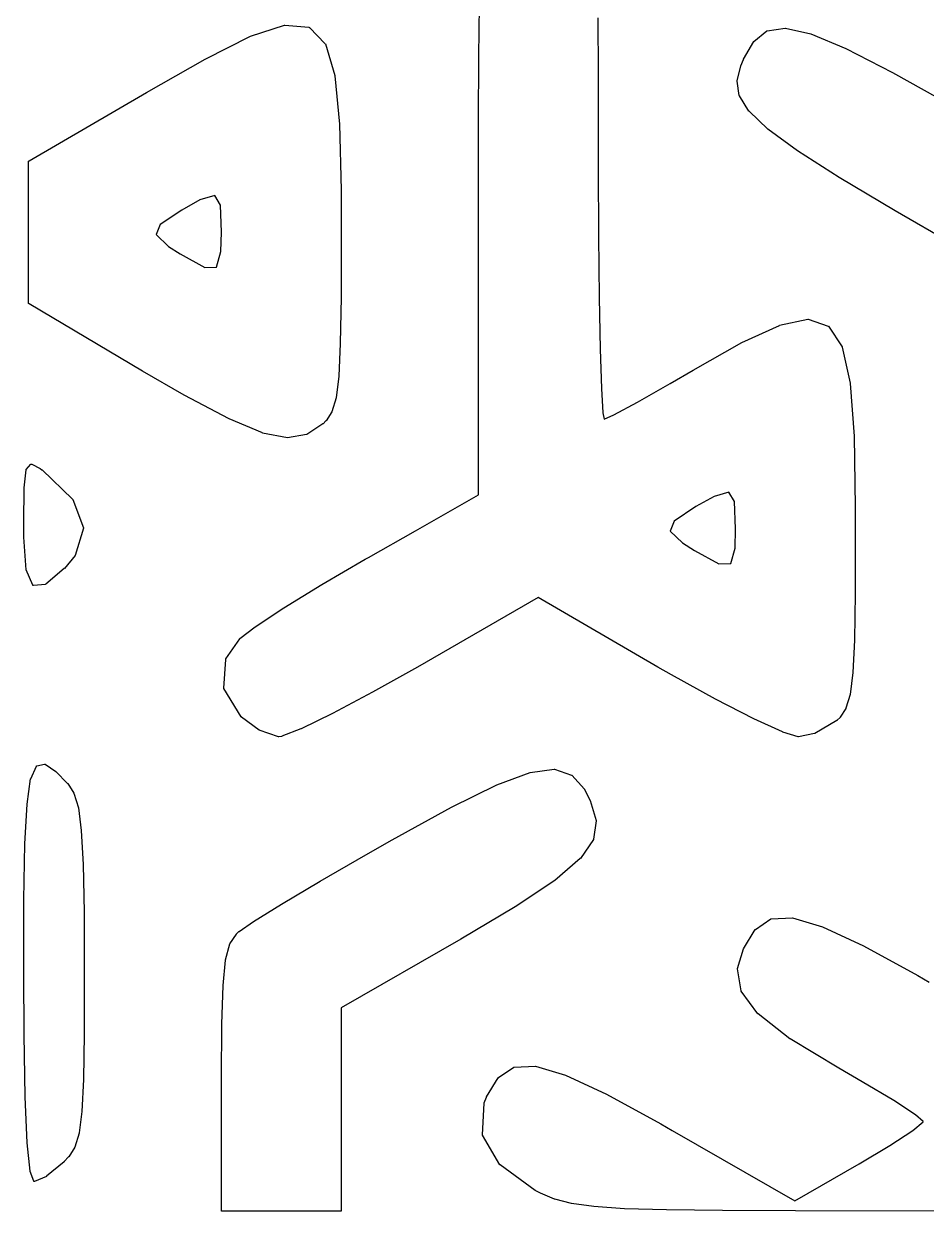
# Model space of a CAD drawing. Extents: x 175 to 215.1, y -115.1 to -74.9.
# Drawn here: x 174.98 to 182.71, y -115.07 to -104.9 of the extents above; entities that cross this region are included whole.
import ezdxf

# ---------------------------------------------------------------- set-up
doc = ezdxf.new("R2010")
doc.units = 0
doc.layers.add('BLACK', color=7, linetype='CONTINUOUS')

msp = doc.modelspace()

# ---------------------------------------------------------------- linework, layer by layer
at = {"layer": 'BLACK', "linetype": 'CONTINUOUS'}
for p, q in [((178.876, -105.176), (178.882, -104.742)), ((179.895, -104.847), (179.899, -105.326)), ((176.922, -105.005), (177.213, -104.911)), ((177.213, -104.911), (177.213, -104.911)), ((177.213, -104.911), (177.214, -104.911)), ((177.214, -104.911), (177.214, -104.911)), ((177.214, -104.911), (177.214, -104.911)), ((177.214, -104.911), (177.214, -104.911)), ((177.214, -104.911), (177.215, -104.911)), ((177.215, -104.911), (177.215, -104.911)), ((177.215, -104.911), (177.215, -104.911)), ((177.215, -104.911), (177.215, -104.911)), ((177.215, -104.911), (177.215, -104.911)), ((177.215, -104.911), (177.422, -104.928)), ((177.422, -104.928), (177.422, -104.928)), ((177.422, -104.928), (177.422, -104.928)), ((177.422, -104.928), (177.422, -104.928)), ((177.422, -104.928), (177.422, -104.928)), ((177.422, -104.928), (177.423, -104.928)), ((177.423, -104.928), (177.423, -104.928)), ((177.423, -104.928), (177.423, -104.928)), ((177.423, -104.928), (177.423, -104.928)), ((177.423, -104.928), (177.423, -104.929)), ((177.423, -104.929), (177.424, -104.929)), ((177.424, -104.929), (177.424, -104.929)), ((177.424, -104.929), (177.424, -104.929)), ((177.424, -104.929), (177.424, -104.929)), ((177.424, -104.929), (177.424, -104.929)), ((177.424, -104.929), (177.425, -104.929)), ((177.425, -104.929), (177.561, -105.069)), ((181.233, -105.049), (181.344, -104.959)), ((181.344, -104.959), (181.345, -104.959)), ((181.345, -104.959), (181.345, -104.958)), ((181.345, -104.958), (181.345, -104.958)), ((181.345, -104.958), (181.345, -104.958)), ((181.345, -104.958), (181.345, -104.958)), ((181.345, -104.958), (181.346, -104.958)), ((181.346, -104.958), (181.346, -104.958)), ((181.346, -104.958), (181.346, -104.958)), ((181.346, -104.958), (181.346, -104.958)), ((181.346, -104.958), (181.347, -104.958)), ((181.347, -104.958), (181.501, -104.935)), ((181.347, -104.958), (181.347, -104.958)), ((181.501, -104.935), (181.501, -104.935)), ((181.501, -104.935), (181.502, -104.935)), ((181.502, -104.935), (181.502, -104.935)), ((181.502, -104.935), (181.502, -104.935)), ((181.502, -104.935), (181.502, -104.935)), ((181.502, -104.935), (181.503, -104.935)), ((181.503, -104.935), (181.503, -104.935)), ((181.503, -104.935), (181.72, -104.984)), ((181.72, -104.984), (181.72, -104.984)), ((181.72, -104.984), (181.72, -104.984)), ((181.72, -104.984), (181.721, -104.984)), ((181.721, -104.984), (182.02, -105.109)), ((176.532, -105.2), (176.922, -105.005)), ((176.922, -105.005), (176.922, -105.005)), ((176.922, -105.005), (176.922, -105.005)), ((176.922, -105.005), (176.922, -105.005)), ((177.561, -105.069), (177.561, -105.069)), ((177.561, -105.069), (177.562, -105.069)), ((177.562, -105.069), (177.562, -105.069)), ((177.562, -105.069), (177.562, -105.069)), ((177.562, -105.069), (177.562, -105.069)), ((177.562, -105.069), (177.562, -105.07)), ((177.562, -105.07), (177.562, -105.07)), ((177.562, -105.07), (177.562, -105.07)), ((177.562, -105.07), (177.562, -105.07)), ((177.562, -105.07), (177.563, -105.071)), ((177.563, -105.071), (177.563, -105.071)), ((177.563, -105.071), (177.644, -105.342)), ((181.144, -105.202), (181.232, -105.05)), ((181.232, -105.05), (181.232, -105.049)), ((181.232, -105.049), (181.232, -105.049)), ((181.232, -105.049), (181.232, -105.049)), ((181.232, -105.049), (181.233, -105.049)), ((181.232, -105.05), (181.232, -105.05)), ((181.232, -105.05), (181.232, -105.05)), ((181.233, -105.049), (181.233, -105.049)), ((178.874, -105.74), (178.876, -105.176)), ((178.876, -105.176), (178.876, -105.176)), ((182.02, -105.109), (182.02, -105.109)), ((182.02, -105.109), (182.02, -105.109)), ((182.02, -105.109), (182.02, -105.109)), ((182.02, -105.109), (182.42, -105.315)), ((176.03, -105.486), (176.532, -105.2)), ((176.532, -105.2), (176.532, -105.2)), ((176.532, -105.2), (176.532, -105.2)), ((176.532, -105.2), (176.532, -105.2)), ((181.089, -105.387), (181.12, -105.259)), ((181.12, -105.258), (181.144, -105.203)), ((181.12, -105.259), (181.12, -105.258)), ((181.12, -105.258), (181.12, -105.258)), ((181.12, -105.259), (181.12, -105.259)), ((181.144, -105.203), (181.144, -105.202)), ((181.144, -105.202), (181.144, -105.202)), ((181.144, -105.203), (181.144, -105.203)), ((177.644, -105.342), (177.644, -105.342)), ((177.644, -105.342), (177.644, -105.342)), ((177.644, -105.342), (177.644, -105.342)), ((177.644, -105.342), (177.644, -105.343)), ((177.644, -105.343), (177.644, -105.343)), ((177.644, -105.343), (177.684, -105.757)), ((179.899, -105.326), (179.899, -105.326)), ((179.899, -105.326), (179.9, -105.948)), ((181.089, -105.388), (181.089, -105.387)), ((181.089, -105.387), (181.089, -105.387)), ((181.089, -105.389), (181.089, -105.388)), ((181.089, -105.388), (181.089, -105.388)), ((181.089, -105.388), (181.089, -105.388)), ((181.089, -105.388), (181.089, -105.388)), ((181.107, -105.513), (181.089, -105.389)), ((181.089, -105.389), (181.089, -105.389)), ((181.089, -105.389), (181.089, -105.389)), ((181.089, -105.389), (181.089, -105.389)), ((181.089, -105.389), (181.089, -105.389)), ((182.42, -105.315), (182.42, -105.315)), ((182.42, -105.315), (182.42, -105.315)), ((182.42, -105.315), (182.42, -105.315)), ((182.42, -105.315), (182.942, -105.607)), ((175.024, -106.071), (176.03, -105.486)), ((176.03, -105.486), (176.03, -105.486)), ((181.108, -105.514), (181.107, -105.513)), ((181.107, -105.513), (181.107, -105.513)), ((181.107, -105.513), (181.107, -105.513)), ((181.107, -105.513), (181.107, -105.513)), ((181.108, -105.515), (181.108, -105.514)), ((181.108, -105.514), (181.108, -105.514)), ((181.108, -105.514), (181.108, -105.514)), ((181.108, -105.514), (181.108, -105.514)), ((181.19, -105.647), (181.108, -105.515)), ((181.108, -105.515), (181.108, -105.515)), ((181.108, -105.515), (181.108, -105.515)), ((181.108, -105.515), (181.108, -105.515)), ((181.191, -105.647), (181.19, -105.647)), ((181.191, -105.648), (181.191, -105.647)), ((181.191, -105.647), (181.191, -105.647)), ((181.191, -105.647), (181.191, -105.647)), ((181.352, -105.8), (181.191, -105.648)), ((181.191, -105.648), (181.191, -105.648)), ((181.191, -105.648), (181.191, -105.648)), ((181.191, -105.648), (181.191, -105.648)), ((177.684, -105.757), (177.684, -105.758)), ((177.684, -105.758), (177.684, -105.758)), ((177.684, -105.758), (177.684, -105.758)), ((177.684, -105.758), (177.697, -106.325)), ((178.874, -106.455), (178.874, -105.74)), ((178.874, -105.74), (178.874, -105.74)), ((181.352, -105.801), (181.352, -105.8)), ((181.605, -105.986), (181.352, -105.801)), ((181.352, -105.801), (181.352, -105.801)), ((181.352, -105.801), (181.352, -105.801)), ((179.9, -105.948), (179.9, -105.948)), ((179.9, -105.948), (179.9, -106.134)), ((181.964, -106.216), (181.605, -105.986)), ((181.605, -105.986), (181.605, -105.986)), ((181.605, -105.986), (181.605, -105.986)), ((181.605, -105.986), (181.605, -105.986)), ((175.021, -106.075), (175.021, -106.074)), ((175.021, -106.074), (175.021, -106.074)), ((175.021, -106.074), (175.021, -106.074)), ((175.021, -106.074), (175.022, -106.074)), ((175.021, -106.075), (175.021, -106.075)), ((175.021, -107.294), (175.021, -106.075)), ((175.021, -106.075), (175.021, -106.075)), ((175.022, -106.073), (175.022, -106.072)), ((175.022, -106.072), (175.022, -106.072)), ((175.022, -106.072), (175.022, -106.072)), ((175.022, -106.072), (175.022, -106.072)), ((175.022, -106.072), (175.023, -106.072)), ((175.022, -106.074), (175.022, -106.073)), ((175.022, -106.073), (175.022, -106.073)), ((175.022, -106.073), (175.022, -106.073)), ((175.022, -106.073), (175.022, -106.073)), ((175.023, -106.072), (175.023, -106.071)), ((175.023, -106.071), (175.023, -106.071)), ((175.023, -106.071), (175.023, -106.071)), ((175.023, -106.071), (175.023, -106.071)), ((175.023, -106.071), (175.024, -106.071)), ((175.024, -106.071), (175.024, -106.071)), ((175.024, -106.071), (175.024, -106.071)), ((179.9, -106.134), (179.902, -106.718)), ((182.443, -106.502), (181.964, -106.216)), ((181.964, -106.216), (181.964, -106.216)), ((181.964, -106.216), (181.964, -106.216)), ((181.964, -106.216), (181.964, -106.216)), ((176.488, -106.407), (176.333, -106.495)), ((176.615, -106.37), (176.488, -106.407)), ((176.664, -106.452), (176.615, -106.37)), ((177.697, -106.325), (177.697, -106.325)), ((177.697, -106.325), (177.697, -106.325)), ((177.697, -106.325), (177.697, -106.325)), ((177.697, -106.325), (177.698, -106.699)), ((176.333, -106.495), (176.148, -106.618)), ((176.672, -106.684), (176.664, -106.452)), ((178.874, -108.933), (178.874, -106.455)), ((183.057, -106.858), (182.443, -106.502)), ((182.443, -106.502), (182.443, -106.502)), ((182.443, -106.502), (182.443, -106.502)), ((176.148, -106.618), (176.112, -106.704)), ((176.112, -106.704), (176.219, -106.805)), ((176.668, -106.85), (176.672, -106.684)), ((177.698, -106.699), (177.697, -107.24)), ((177.698, -106.699), (177.698, -106.699)), ((176.219, -106.805), (176.32, -106.87)), ((179.902, -106.718), (179.902, -106.718)), ((179.902, -106.718), (179.907, -107.243)), ((176.32, -106.87), (176.529, -106.985)), ((176.631, -106.983), (176.668, -106.85)), ((176.529, -106.985), (176.631, -106.983)), ((175.021, -107.295), (175.021, -107.294)), ((175.021, -107.294), (175.021, -107.294)), ((175.021, -107.294), (175.021, -107.294)), ((175.021, -107.294), (175.021, -107.294)), ((175.022, -107.295), (175.021, -107.295)), ((175.021, -107.295), (175.021, -107.295)), ((175.021, -107.295), (175.021, -107.295)), ((175.022, -107.296), (175.022, -107.295)), ((175.022, -107.297), (175.022, -107.296)), ((175.022, -107.296), (175.022, -107.296)), ((175.022, -107.296), (175.022, -107.296)), ((175.022, -107.296), (175.022, -107.296)), ((175.023, -107.297), (175.022, -107.297)), ((175.022, -107.297), (175.022, -107.297)), ((175.022, -107.297), (175.022, -107.297)), ((175.023, -107.298), (175.023, -107.297)), ((175.023, -107.297), (175.023, -107.297)), ((175.023, -107.297), (175.023, -107.297)), ((175.023, -107.297), (175.023, -107.297)), ((175.024, -107.298), (175.023, -107.298)), ((175.997, -107.874), (175.024, -107.298)), ((175.024, -107.298), (175.024, -107.298)), ((175.024, -107.298), (175.024, -107.298)), ((175.024, -107.298), (175.024, -107.298)), ((177.697, -107.24), (177.69, -107.638)), ((177.697, -107.24), (177.697, -107.24)), ((177.697, -107.24), (177.697, -107.24)), ((179.907, -107.243), (179.915, -107.685)), ((181.128, -107.63), (181.451, -107.482)), ((181.451, -107.482), (181.452, -107.481)), ((181.451, -107.482), (181.451, -107.482)), ((181.451, -107.482), (181.451, -107.482)), ((181.451, -107.482), (181.451, -107.482)), ((181.452, -107.481), (181.694, -107.43)), ((181.452, -107.481), (181.452, -107.481)), ((181.452, -107.481), (181.452, -107.481)), ((181.452, -107.481), (181.452, -107.481)), ((181.694, -107.43), (181.694, -107.43)), ((181.694, -107.43), (181.694, -107.43)), ((181.694, -107.43), (181.695, -107.43)), ((181.695, -107.43), (181.695, -107.43)), ((181.695, -107.43), (181.695, -107.43)), ((181.695, -107.43), (181.695, -107.43)), ((181.695, -107.43), (181.696, -107.43)), ((181.696, -107.43), (181.696, -107.43)), ((181.696, -107.43), (181.696, -107.43)), ((181.696, -107.43), (181.696, -107.43)), ((181.696, -107.43), (181.697, -107.43)), ((181.697, -107.43), (181.869, -107.488)), ((181.869, -107.488), (181.869, -107.488)), ((181.869, -107.488), (181.87, -107.488)), ((181.87, -107.488), (181.87, -107.488)), ((181.87, -107.488), (181.87, -107.488)), ((181.87, -107.488), (181.87, -107.488)), ((181.87, -107.488), (181.87, -107.488)), ((181.87, -107.488), (181.871, -107.488)), ((181.871, -107.488), (181.871, -107.488)), ((181.871, -107.488), (181.871, -107.489)), ((181.871, -107.489), (181.871, -107.489)), ((181.871, -107.489), (181.871, -107.489)), ((181.871, -107.489), (181.872, -107.489)), ((181.872, -107.489), (181.872, -107.489)), ((181.872, -107.489), (181.872, -107.49)), ((181.872, -107.49), (181.872, -107.49)), ((181.872, -107.49), (181.987, -107.667)), ((180.713, -107.865), (181.128, -107.63)), ((181.128, -107.63), (181.128, -107.63)), ((181.128, -107.63), (181.128, -107.63)), ((181.128, -107.63), (181.128, -107.63)), ((177.69, -107.638), (177.677, -107.917)), ((177.69, -107.638), (177.69, -107.638)), ((177.69, -107.638), (177.69, -107.638)), ((177.69, -107.638), (177.69, -107.638)), ((179.915, -107.685), (179.926, -108.022)), ((181.987, -107.667), (181.987, -107.668)), ((181.987, -107.668), (181.987, -107.668)), ((181.987, -107.668), (181.987, -107.668)), ((181.987, -107.668), (181.987, -107.668)), ((181.987, -107.668), (181.987, -107.668)), ((181.987, -107.668), (181.987, -107.669)), ((181.987, -107.669), (181.987, -107.669)), ((181.987, -107.669), (182.056, -107.978)), ((176.353, -108.08), (175.997, -107.874)), ((175.997, -107.874), (175.997, -107.874)), ((175.997, -107.874), (175.997, -107.874)), ((177.677, -107.917), (177.654, -108.103)), ((177.677, -107.917), (177.677, -107.917)), ((177.677, -107.917), (177.677, -107.917)), ((177.677, -107.917), (177.677, -107.917)), ((180.514, -107.981), (180.713, -107.865)), ((180.713, -107.865), (180.713, -107.865)), ((180.713, -107.865), (180.713, -107.865)), ((179.926, -108.022), (179.938, -108.231)), ((180.235, -108.139), (180.514, -107.981)), ((182.056, -107.978), (182.056, -107.979)), ((182.056, -107.979), (182.056, -107.979)), ((182.056, -107.979), (182.056, -107.979)), ((182.056, -107.979), (182.09, -108.432)), ((176.354, -108.08), (176.353, -108.08)), ((176.737, -108.284), (176.354, -108.08)), ((176.354, -108.08), (176.354, -108.08)), ((176.354, -108.08), (176.354, -108.08)), ((177.654, -108.104), (177.618, -108.222)), ((177.654, -108.103), (177.654, -108.103)), ((177.654, -108.103), (177.654, -108.103)), ((177.654, -108.103), (177.654, -108.104)), ((177.618, -108.223), (177.568, -108.299)), ((177.618, -108.222), (177.618, -108.222)), ((177.618, -108.222), (177.618, -108.222)), ((177.618, -108.222), (177.618, -108.222)), ((177.618, -108.222), (177.618, -108.223)), ((177.618, -108.223), (177.618, -108.223)), ((177.618, -108.223), (177.618, -108.223)), ((177.618, -108.223), (177.618, -108.223)), ((179.938, -108.231), (179.949, -108.286)), ((180.033, -108.248), (180.235, -108.139)), ((176.738, -108.284), (176.737, -108.284)), ((176.737, -108.284), (176.737, -108.284)), ((177.024, -108.403), (176.738, -108.284)), ((176.738, -108.284), (176.738, -108.284)), ((177.541, -108.326), (177.404, -108.417)), ((177.542, -108.326), (177.541, -108.326)), ((177.567, -108.3), (177.542, -108.325)), ((177.542, -108.325), (177.542, -108.325)), ((177.542, -108.325), (177.542, -108.326)), ((177.568, -108.3), (177.567, -108.3)), ((177.567, -108.3), (177.567, -108.3)), ((177.567, -108.3), (177.567, -108.3)), ((177.568, -108.299), (177.568, -108.3)), ((177.568, -108.3), (177.568, -108.3)), ((177.568, -108.3), (177.568, -108.3)), ((177.568, -108.3), (177.568, -108.3)), ((179.949, -108.286), (180.033, -108.248)), ((177.024, -108.404), (177.024, -108.403)), ((177.237, -108.446), (177.024, -108.404)), ((177.024, -108.404), (177.024, -108.404)), ((177.024, -108.404), (177.024, -108.404)), ((177.024, -108.404), (177.024, -108.404)), ((177.024, -108.404), (177.024, -108.404)), ((177.024, -108.404), (177.024, -108.404)), ((177.402, -108.418), (177.239, -108.446)), ((177.403, -108.418), (177.402, -108.418)), ((177.402, -108.418), (177.402, -108.418)), ((177.402, -108.418), (177.402, -108.418)), ((177.402, -108.418), (177.402, -108.418)), ((177.404, -108.417), (177.403, -108.417)), ((177.403, -108.417), (177.403, -108.418)), ((177.403, -108.418), (177.403, -108.418)), ((177.403, -108.418), (177.403, -108.418)), ((177.404, -108.417), (177.404, -108.417)), ((177.404, -108.417), (177.404, -108.417)), ((177.404, -108.417), (177.404, -108.417)), ((182.09, -108.432), (182.09, -108.432)), ((182.09, -108.432), (182.09, -108.432)), ((182.09, -108.432), (182.09, -108.432)), ((182.09, -108.432), (182.101, -109.039)), ((177.238, -108.446), (177.237, -108.446)), ((177.237, -108.446), (177.237, -108.446)), ((177.239, -108.446), (177.238, -108.446)), ((177.238, -108.446), (177.238, -108.446)), ((177.238, -108.446), (177.238, -108.446)), ((177.238, -108.446), (177.238, -108.446)), ((177.239, -108.446), (177.239, -108.446)), ((174.982, -108.875), (174.999, -108.72)), ((174.999, -108.72), (174.999, -108.719)), ((174.999, -108.719), (174.999, -108.719)), ((174.999, -108.719), (174.999, -108.719)), ((174.999, -108.719), (174.999, -108.719)), ((174.999, -108.719), (175, -108.719)), ((175, -108.718), (175, -108.717)), ((175, -108.717), (175.001, -108.717)), ((175, -108.719), (175, -108.718)), ((175, -108.718), (175, -108.718)), ((175, -108.718), (175, -108.718)), ((175, -108.718), (175, -108.718)), ((175, -108.718), (175, -108.718)), ((175, -108.719), (175, -108.719)), ((175.001, -108.717), (175.041, -108.672)), ((175.001, -108.717), (175.001, -108.717)), ((175.001, -108.717), (175.001, -108.717)), ((175.041, -108.672), (175.041, -108.671)), ((175.041, -108.671), (175.041, -108.671)), ((175.041, -108.671), (175.041, -108.671)), ((175.041, -108.671), (175.042, -108.671)), ((175.041, -108.672), (175.041, -108.672)), ((175.041, -108.672), (175.041, -108.672)), ((175.042, -108.671), (175.042, -108.67)), ((175.042, -108.67), (175.043, -108.67)), ((175.042, -108.671), (175.042, -108.671)), ((175.042, -108.671), (175.042, -108.671)), ((175.042, -108.671), (175.042, -108.671)), ((175.043, -108.67), (175.043, -108.67)), ((175.043, -108.67), (175.043, -108.67)), ((175.043, -108.67), (175.043, -108.67)), ((175.043, -108.67), (175.044, -108.67)), ((175.044, -108.67), (175.045, -108.67)), ((175.044, -108.67), (175.044, -108.67)), ((175.044, -108.67), (175.044, -108.67)), ((175.044, -108.67), (175.044, -108.67)), ((175.045, -108.67), (175.045, -108.67)), ((175.045, -108.67), (175.045, -108.67)), ((175.045, -108.67), (175.045, -108.67)), ((175.045, -108.67), (175.046, -108.67)), ((175.046, -108.67), (175.046, -108.67)), ((175.046, -108.67), (175.046, -108.67)), ((175.046, -108.67), (175.046, -108.671)), ((175.046, -108.671), (175.047, -108.671)), ((175.047, -108.671), (175.119, -108.707)), ((175.119, -108.707), (175.119, -108.707)), ((175.119, -108.707), (175.12, -108.707)), ((175.12, -108.707), (175.12, -108.707)), ((175.12, -108.707), (175.135, -108.719)), ((175.135, -108.719), (175.135, -108.719)), ((175.135, -108.719), (175.135, -108.719)), ((175.135, -108.719), (175.136, -108.719)), ((175.136, -108.719), (175.397, -108.972)), ((174.979, -109.171), (174.982, -108.876)), ((174.982, -108.876), (174.982, -108.875)), ((174.982, -108.875), (174.982, -108.875)), ((174.982, -108.876), (174.982, -108.876)), ((178.333, -109.241), (178.874, -108.933)), ((180.891, -108.947), (180.736, -109.035)), ((181.018, -108.91), (180.891, -108.947)), ((181.066, -108.992), (181.018, -108.91)), ((175.397, -108.972), (175.397, -108.972)), ((175.397, -108.972), (175.397, -108.972)), ((175.397, -108.972), (175.397, -108.972)), ((175.397, -108.972), (175.397, -108.973)), ((175.397, -108.973), (175.397, -108.973)), ((175.397, -108.973), (175.398, -108.973)), ((175.398, -108.973), (175.398, -108.973)), ((175.398, -108.973), (175.398, -108.973)), ((175.398, -108.973), (175.398, -108.974)), ((175.398, -108.974), (175.398, -108.974)), ((175.398, -108.974), (175.398, -108.974)), ((175.398, -108.974), (175.492, -109.215)), ((180.736, -109.035), (180.55, -109.158)), ((181.075, -109.224), (181.066, -108.992)), ((182.101, -109.039), (182.101, -109.039)), ((182.101, -109.039), (182.101, -109.039)), ((182.101, -109.039), (182.101, -109.239)), ((174.98, -109.295), (174.979, -109.171)), ((174.979, -109.171), (174.979, -109.171)), ((174.979, -109.171), (174.979, -109.171)), ((174.979, -109.171), (174.979, -109.171)), ((175.492, -109.218), (175.42, -109.453)), ((175.492, -109.215), (175.492, -109.215)), ((175.492, -109.215), (175.492, -109.215)), ((175.492, -109.215), (175.492, -109.215)), ((175.492, -109.215), (175.492, -109.216)), ((175.492, -109.216), (175.492, -109.216)), ((175.492, -109.216), (175.492, -109.216)), ((175.492, -109.216), (175.492, -109.216)), ((175.492, -109.216), (175.492, -109.217)), ((175.492, -109.217), (175.492, -109.217)), ((175.492, -109.217), (175.492, -109.217)), ((175.492, -109.217), (175.492, -109.217)), ((175.492, -109.217), (175.492, -109.217)), ((175.492, -109.217), (175.492, -109.218)), ((175.492, -109.218), (175.492, -109.218)), ((175.492, -109.218), (175.492, -109.218)), ((177.931, -109.47), (178.333, -109.241)), ((178.333, -109.241), (178.333, -109.241)), ((178.333, -109.241), (178.333, -109.241)), ((180.55, -109.158), (180.515, -109.244)), ((180.515, -109.244), (180.622, -109.345)), ((181.071, -109.39), (181.075, -109.224)), ((182.101, -109.239), (182.099, -109.78)), ((182.101, -109.239), (182.101, -109.239)), ((175.001, -109.576), (174.98, -109.295)), ((174.98, -109.295), (174.98, -109.295)), ((174.98, -109.295), (174.98, -109.295)), ((174.98, -109.295), (174.98, -109.295)), ((180.622, -109.345), (180.723, -109.41)), ((175.419, -109.454), (175.327, -109.566)), ((175.42, -109.454), (175.419, -109.454)), ((175.42, -109.453), (175.42, -109.453)), ((175.42, -109.453), (175.42, -109.453)), ((175.42, -109.453), (175.42, -109.453)), ((175.42, -109.453), (175.42, -109.453)), ((175.42, -109.453), (175.42, -109.453)), ((175.42, -109.453), (175.42, -109.454)), ((180.723, -109.41), (180.931, -109.525)), ((181.034, -109.523), (181.071, -109.39)), ((177.532, -109.703), (177.903, -109.486)), ((177.903, -109.486), (177.931, -109.47)), ((177.903, -109.486), (177.903, -109.486)), ((177.903, -109.486), (177.903, -109.486)), ((177.931, -109.47), (177.931, -109.47)), ((177.931, -109.47), (177.931, -109.47)), ((180.931, -109.525), (181.034, -109.523)), ((175.001, -109.577), (175.001, -109.576)), ((175.001, -109.576), (175.001, -109.576)), ((175.001, -109.576), (175.001, -109.576)), ((175.057, -109.707), (175.001, -109.577)), ((175.001, -109.577), (175.001, -109.577)), ((175.001, -109.577), (175.001, -109.577)), ((175.001, -109.577), (175.001, -109.577)), ((175.001, -109.577), (175.001, -109.577)), ((175.326, -109.566), (175.167, -109.7)), ((175.327, -109.566), (175.326, -109.566)), ((175.326, -109.566), (175.326, -109.566)), ((175.326, -109.566), (175.326, -109.566)), ((175.057, -109.708), (175.057, -109.707)), ((175.057, -109.707), (175.057, -109.707)), ((175.057, -109.707), (175.057, -109.707)), ((175.057, -109.707), (175.057, -109.707)), ((175.058, -109.708), (175.057, -109.708)), ((175.057, -109.708), (175.057, -109.708)), ((175.058, -109.709), (175.058, -109.708)), ((175.058, -109.708), (175.058, -109.708)), ((175.058, -109.708), (175.058, -109.708)), ((175.059, -109.709), (175.058, -109.709)), ((175.058, -109.709), (175.058, -109.709)), ((175.06, -109.709), (175.059, -109.709)), ((175.059, -109.709), (175.059, -109.709)), ((175.059, -109.709), (175.059, -109.709)), ((175.059, -109.709), (175.059, -109.709)), ((175.059, -109.709), (175.059, -109.709)), ((175.06, -109.71), (175.06, -109.709)), ((175.061, -109.71), (175.06, -109.71)), ((175.06, -109.71), (175.06, -109.71)), ((175.06, -109.71), (175.06, -109.71)), ((175.062, -109.71), (175.061, -109.71)), ((175.061, -109.71), (175.061, -109.71)), ((175.061, -109.71), (175.061, -109.71)), ((175.061, -109.71), (175.061, -109.71)), ((175.164, -109.701), (175.062, -109.71)), ((175.062, -109.71), (175.062, -109.71)), ((175.062, -109.71), (175.062, -109.71)), ((175.062, -109.71), (175.062, -109.71)), ((175.165, -109.701), (175.164, -109.701)), ((175.164, -109.701), (175.164, -109.701)), ((175.164, -109.701), (175.164, -109.701)), ((175.164, -109.701), (175.164, -109.701)), ((175.166, -109.701), (175.165, -109.701)), ((175.165, -109.701), (175.165, -109.701)), ((175.165, -109.701), (175.165, -109.701)), ((175.165, -109.701), (175.165, -109.701)), ((175.167, -109.7), (175.166, -109.7)), ((175.166, -109.7), (175.166, -109.7)), ((175.166, -109.7), (175.166, -109.701)), ((175.166, -109.701), (175.166, -109.701)), ((175.166, -109.701), (175.166, -109.701)), ((175.167, -109.7), (175.167, -109.7)), ((175.167, -109.7), (175.167, -109.7)), ((177.207, -109.903), (177.532, -109.703)), ((177.532, -109.703), (177.532, -109.703)), ((177.532, -109.703), (177.532, -109.703)), ((177.532, -109.703), (177.532, -109.703)), ((179.384, -109.814), (178.35, -110.409)), ((180.41, -110.409), (179.384, -109.814)), ((182.099, -109.78), (182.093, -110.178)), ((182.099, -109.78), (182.099, -109.78)), ((182.099, -109.78), (182.099, -109.78)), ((176.962, -110.064), (177.207, -109.903)), ((177.207, -109.903), (177.207, -109.903)), ((177.207, -109.903), (177.207, -109.903)), ((177.207, -109.903), (177.207, -109.903)), ((176.83, -110.165), (176.961, -110.065)), ((176.961, -110.065), (176.962, -110.064)), ((176.961, -110.065), (176.961, -110.065)), ((176.962, -110.064), (176.962, -110.064)), ((176.71, -110.34), (176.829, -110.166)), ((176.829, -110.166), (176.83, -110.165)), ((176.829, -110.166), (176.829, -110.166)), ((176.829, -110.166), (176.829, -110.166)), ((176.829, -110.166), (176.829, -110.166)), ((176.829, -110.166), (176.829, -110.166)), ((176.83, -110.165), (176.83, -110.165)), ((176.83, -110.165), (176.83, -110.165)), ((182.093, -110.178), (182.08, -110.457)), ((182.093, -110.178), (182.093, -110.178)), ((182.093, -110.178), (182.093, -110.178)), ((182.093, -110.178), (182.093, -110.178)), ((176.693, -110.591), (176.709, -110.343)), ((176.709, -110.341), (176.71, -110.34)), ((176.709, -110.342), (176.709, -110.341)), ((176.709, -110.341), (176.709, -110.341)), ((176.709, -110.341), (176.709, -110.341)), ((176.709, -110.341), (176.709, -110.341)), ((176.709, -110.343), (176.709, -110.342)), ((176.709, -110.342), (176.709, -110.342)), ((176.709, -110.342), (176.709, -110.342)), ((176.709, -110.342), (176.709, -110.342)), ((176.709, -110.343), (176.709, -110.343)), ((176.709, -110.343), (176.709, -110.343)), ((178.35, -110.409), (177.965, -110.625)), ((178.35, -110.409), (178.35, -110.409)), ((178.35, -110.409), (178.35, -110.409)), ((180.526, -110.476), (180.41, -110.409)), ((180.41, -110.409), (180.41, -110.409)), ((180.41, -110.409), (180.41, -110.409)), ((180.903, -110.684), (180.526, -110.476)), ((180.526, -110.476), (180.526, -110.476)), ((180.526, -110.476), (180.526, -110.476)), ((180.526, -110.476), (180.526, -110.476)), ((182.08, -110.457), (182.056, -110.643)), ((182.08, -110.457), (182.08, -110.457)), ((182.08, -110.457), (182.08, -110.457)), ((182.08, -110.457), (182.08, -110.457)), ((176.693, -110.592), (176.693, -110.591)), ((176.693, -110.591), (176.693, -110.591)), ((176.693, -110.591), (176.693, -110.591)), ((176.693, -110.591), (176.693, -110.591)), ((176.693, -110.593), (176.693, -110.592)), ((176.693, -110.592), (176.693, -110.592)), ((176.693, -110.592), (176.693, -110.592)), ((176.693, -110.592), (176.693, -110.592)), ((176.693, -110.592), (176.693, -110.592)), ((176.694, -110.593), (176.693, -110.593)), ((176.693, -110.593), (176.693, -110.593)), ((176.693, -110.593), (176.693, -110.593)), ((176.842, -110.835), (176.694, -110.593)), ((176.694, -110.593), (176.694, -110.593)), ((176.694, -110.593), (176.694, -110.593)), ((176.694, -110.593), (176.694, -110.593)), ((177.965, -110.625), (177.622, -110.807)), ((177.965, -110.625), (177.965, -110.625)), ((177.965, -110.625), (177.965, -110.625)), ((177.965, -110.625), (177.965, -110.625)), ((182.056, -110.644), (182.021, -110.762)), ((182.056, -110.643), (182.056, -110.643)), ((182.056, -110.643), (182.056, -110.643)), ((182.056, -110.643), (182.056, -110.644)), ((180.904, -110.684), (180.903, -110.684)), ((180.903, -110.684), (180.903, -110.684)), ((180.903, -110.684), (180.903, -110.684)), ((181.231, -110.853), (180.904, -110.684)), ((182.02, -110.763), (181.971, -110.839)), ((182.021, -110.763), (182.02, -110.763)), ((182.02, -110.763), (182.02, -110.763)), ((182.021, -110.762), (182.021, -110.762)), ((182.021, -110.762), (182.021, -110.762)), ((182.021, -110.762), (182.021, -110.762)), ((182.021, -110.762), (182.021, -110.763)), ((182.021, -110.763), (182.021, -110.763)), ((176.843, -110.836), (176.842, -110.835)), ((176.844, -110.837), (176.843, -110.836)), ((176.843, -110.836), (176.843, -110.836)), ((176.843, -110.836), (176.843, -110.836)), ((176.843, -110.836), (176.843, -110.836)), ((176.843, -110.836), (176.843, -110.836)), ((176.994, -110.949), (176.844, -110.837)), ((176.844, -110.837), (176.844, -110.837)), ((177.622, -110.807), (177.354, -110.937)), ((177.622, -110.807), (177.622, -110.807)), ((177.622, -110.807), (177.622, -110.807)), ((177.622, -110.807), (177.622, -110.807)), ((181.232, -110.853), (181.231, -110.853)), ((181.478, -110.965), (181.232, -110.853)), ((181.232, -110.853), (181.232, -110.853)), ((181.232, -110.853), (181.232, -110.853)), ((181.944, -110.866), (181.753, -110.977)), ((181.945, -110.866), (181.944, -110.866)), ((181.944, -110.866), (181.944, -110.866)), ((181.944, -110.866), (181.944, -110.866)), ((181.944, -110.866), (181.944, -110.866)), ((181.944, -110.866), (181.944, -110.866)), ((181.97, -110.84), (181.945, -110.865)), ((181.945, -110.865), (181.945, -110.865)), ((181.945, -110.865), (181.945, -110.866)), ((181.971, -110.84), (181.97, -110.84)), ((181.97, -110.84), (181.97, -110.84)), ((181.97, -110.84), (181.97, -110.84)), ((181.971, -110.839), (181.971, -110.84)), ((181.971, -110.84), (181.971, -110.84)), ((181.971, -110.84), (181.971, -110.84)), ((181.971, -110.84), (181.971, -110.84)), ((176.994, -110.95), (176.994, -110.949)), ((176.994, -110.949), (176.994, -110.949)), ((176.995, -110.95), (176.994, -110.95)), ((176.994, -110.95), (176.994, -110.95)), ((177.162, -111.007), (176.995, -110.95)), ((176.995, -110.95), (176.995, -110.95)), ((176.995, -110.95), (176.995, -110.95)), ((176.995, -110.95), (176.995, -110.95)), ((177.353, -110.938), (177.19, -111.002)), ((177.354, -110.938), (177.353, -110.938)), ((177.354, -110.937), (177.354, -110.938)), ((177.354, -110.938), (177.354, -110.938)), ((181.479, -110.966), (181.478, -110.965)), ((181.612, -111.007), (181.479, -110.966)), ((181.479, -110.966), (181.479, -110.966)), ((181.479, -110.966), (181.479, -110.966)), ((181.751, -110.978), (181.615, -111.007)), ((181.752, -110.978), (181.751, -110.978)), ((181.753, -110.977), (181.752, -110.978)), ((181.752, -110.978), (181.752, -110.978)), ((181.752, -110.978), (181.752, -110.978)), ((181.752, -110.978), (181.752, -110.978)), ((181.752, -110.978), (181.752, -110.978)), ((181.753, -110.977), (181.753, -110.977)), ((177.163, -111.007), (177.162, -111.007)), ((177.162, -111.007), (177.162, -111.007)), ((177.162, -111.007), (177.162, -111.007)), ((177.162, -111.007), (177.162, -111.007)), ((177.164, -111.007), (177.163, -111.007)), ((177.163, -111.007), (177.163, -111.007)), ((177.163, -111.007), (177.163, -111.007)), ((177.163, -111.007), (177.163, -111.007)), ((177.189, -111.003), (177.164, -111.007)), ((177.164, -111.007), (177.164, -111.007)), ((177.164, -111.007), (177.164, -111.007)), ((177.164, -111.007), (177.164, -111.007)), ((177.19, -111.002), (177.189, -111.003)), ((177.189, -111.003), (177.189, -111.003)), ((177.189, -111.003), (177.189, -111.003)), ((177.189, -111.003), (177.189, -111.003)), ((177.19, -111.002), (177.19, -111.002)), ((181.613, -111.007), (181.612, -111.007)), ((181.614, -111.007), (181.613, -111.007)), ((181.613, -111.007), (181.613, -111.007)), ((181.613, -111.007), (181.613, -111.007)), ((181.613, -111.007), (181.613, -111.007)), ((181.615, -111.007), (181.614, -111.007)), ((181.614, -111.007), (181.614, -111.007)), ((181.614, -111.007), (181.614, -111.007)), ((181.614, -111.007), (181.614, -111.007)), ((181.615, -111.007), (181.615, -111.007)), ((181.615, -111.007), (181.615, -111.007)), ((175.039, -111.367), (175.087, -111.259)), ((175.087, -111.258), (175.088, -111.257)), ((175.087, -111.259), (175.087, -111.258)), ((175.087, -111.258), (175.087, -111.258)), ((175.087, -111.258), (175.087, -111.258)), ((175.087, -111.258), (175.087, -111.258)), ((175.087, -111.259), (175.087, -111.259)), ((175.087, -111.259), (175.087, -111.259)), ((175.088, -111.257), (175.088, -111.257)), ((175.088, -111.257), (175.088, -111.257)), ((175.088, -111.257), (175.088, -111.257)), ((175.088, -111.257), (175.088, -111.257)), ((175.088, -111.257), (175.089, -111.257)), ((175.089, -111.257), (175.089, -111.256)), ((175.089, -111.256), (175.089, -111.256)), ((175.089, -111.256), (175.09, -111.256)), ((175.089, -111.257), (175.089, -111.257)), ((175.089, -111.257), (175.089, -111.257)), ((175.09, -111.256), (175.158, -111.241)), ((175.09, -111.256), (175.09, -111.256)), ((175.09, -111.256), (175.09, -111.256)), ((175.158, -111.241), (175.158, -111.241)), ((175.158, -111.241), (175.158, -111.241)), ((175.158, -111.241), (175.158, -111.241)), ((175.158, -111.241), (175.159, -111.241)), ((175.159, -111.241), (175.159, -111.24)), ((175.159, -111.24), (175.159, -111.24)), ((175.159, -111.24), (175.159, -111.24)), ((175.159, -111.24), (175.16, -111.241)), ((175.16, -111.241), (175.16, -111.241)), ((175.16, -111.241), (175.16, -111.241)), ((175.16, -111.241), (175.16, -111.241)), ((175.16, -111.241), (175.161, -111.241)), ((175.161, -111.241), (175.161, -111.241)), ((175.161, -111.241), (175.161, -111.241)), ((175.161, -111.241), (175.161, -111.241)), ((175.161, -111.241), (175.162, -111.241)), ((175.162, -111.241), (175.162, -111.241)), ((175.162, -111.241), (175.162, -111.241)), ((175.162, -111.241), (175.162, -111.241)), ((175.162, -111.241), (175.254, -111.303)), ((179.317, -111.312), (179.523, -111.285)), ((179.523, -111.285), (179.523, -111.285)), ((179.523, -111.285), (179.523, -111.285)), ((179.523, -111.285), (179.523, -111.285)), ((179.523, -111.285), (179.524, -111.285)), ((179.524, -111.285), (179.524, -111.285)), ((179.524, -111.285), (179.524, -111.285)), ((179.524, -111.285), (179.524, -111.285)), ((179.524, -111.285), (179.525, -111.285)), ((179.525, -111.285), (179.525, -111.285)), ((179.525, -111.285), (179.525, -111.285)), ((179.525, -111.285), (179.525, -111.285)), ((179.525, -111.285), (179.671, -111.334)), ((175.007, -111.584), (175.038, -111.368)), ((175.038, -111.368), (175.038, -111.368)), ((175.038, -111.368), (175.039, -111.368)), ((175.039, -111.368), (175.039, -111.367)), ((175.039, -111.367), (175.039, -111.367)), ((175.039, -111.367), (175.039, -111.367)), ((175.039, -111.368), (175.039, -111.368)), ((175.039, -111.368), (175.039, -111.368)), ((175.254, -111.303), (175.254, -111.303)), ((175.254, -111.303), (175.254, -111.303)), ((175.254, -111.303), (175.255, -111.304)), ((175.255, -111.304), (175.355, -111.407)), ((179.03, -111.419), (179.316, -111.312)), ((179.316, -111.312), (179.316, -111.312)), ((179.316, -111.312), (179.316, -111.312)), ((179.316, -111.312), (179.316, -111.312)), ((179.316, -111.312), (179.317, -111.312)), ((179.317, -111.312), (179.317, -111.312)), ((179.317, -111.312), (179.317, -111.312)), ((179.317, -111.312), (179.317, -111.312)), ((179.671, -111.334), (179.671, -111.334)), ((179.671, -111.334), (179.672, -111.334)), ((179.672, -111.334), (179.672, -111.334)), ((179.672, -111.334), (179.672, -111.334)), ((179.672, -111.334), (179.672, -111.334)), ((179.672, -111.334), (179.673, -111.335)), ((179.673, -111.335), (179.673, -111.335)), ((179.673, -111.335), (179.673, -111.335)), ((179.673, -111.335), (179.673, -111.335)), ((179.673, -111.335), (179.673, -111.335)), ((179.673, -111.335), (179.674, -111.335)), ((179.674, -111.335), (179.781, -111.456)), ((175.355, -111.407), (175.355, -111.407)), ((175.355, -111.407), (175.355, -111.407)), ((175.355, -111.407), (175.356, -111.407)), ((175.356, -111.407), (175.356, -111.408)), ((175.356, -111.408), (175.356, -111.408)), ((175.356, -111.408), (175.408, -111.488)), ((175.408, -111.488), (175.408, -111.488)), ((175.408, -111.488), (175.408, -111.489)), ((175.408, -111.489), (175.409, -111.489)), ((175.409, -111.489), (175.409, -111.489)), ((175.409, -111.489), (175.409, -111.489)), ((175.409, -111.489), (175.409, -111.49)), ((175.409, -111.49), (175.409, -111.49)), ((175.409, -111.49), (175.447, -111.614)), ((178.643, -111.61), (179.03, -111.419)), ((179.03, -111.419), (179.03, -111.419)), ((179.03, -111.419), (179.03, -111.419)), ((179.03, -111.419), (179.03, -111.419)), ((179.781, -111.456), (179.781, -111.456)), ((179.781, -111.456), (179.781, -111.456)), ((179.781, -111.456), (179.781, -111.456)), ((179.781, -111.456), (179.781, -111.457)), ((179.781, -111.457), (179.781, -111.457)), ((179.781, -111.457), (179.781, -111.457)), ((179.781, -111.457), (179.781, -111.457)), ((179.781, -111.457), (179.831, -111.552)), ((174.989, -111.924), (175.007, -111.585)), ((175.007, -111.585), (175.007, -111.584)), ((175.007, -111.584), (175.007, -111.584)), ((175.007, -111.585), (175.007, -111.585)), ((179.831, -111.552), (179.831, -111.552)), ((179.831, -111.552), (179.831, -111.552)), ((179.831, -111.552), (179.831, -111.552)), ((179.831, -111.552), (179.831, -111.552)), ((179.831, -111.552), (179.831, -111.553)), ((179.831, -111.553), (179.831, -111.553)), ((179.831, -111.553), (179.882, -111.723)), ((175.447, -111.614), (175.447, -111.615)), ((175.447, -111.615), (175.447, -111.615)), ((175.447, -111.615), (175.447, -111.615)), ((175.447, -111.615), (175.472, -111.81)), ((178.135, -111.89), (178.643, -111.61)), ((178.643, -111.61), (178.643, -111.61)), ((178.643, -111.61), (178.643, -111.61)), ((178.643, -111.61), (178.643, -111.61)), ((179.882, -111.725), (179.859, -111.883)), ((179.882, -111.723), (179.882, -111.723)), ((179.882, -111.723), (179.882, -111.723)), ((179.882, -111.723), (179.882, -111.723)), ((179.882, -111.723), (179.882, -111.723)), ((179.882, -111.723), (179.882, -111.724)), ((179.882, -111.724), (179.882, -111.724)), ((179.882, -111.724), (179.882, -111.724)), ((179.882, -111.724), (179.882, -111.724)), ((179.882, -111.724), (179.882, -111.725)), ((179.882, -111.725), (179.882, -111.725)), ((179.882, -111.725), (179.882, -111.725)), ((175.472, -111.81), (175.472, -111.81)), ((175.472, -111.81), (175.472, -111.81)), ((175.472, -111.81), (175.472, -111.81)), ((175.472, -111.81), (175.488, -112.1)), ((177.909, -112.018), (178.135, -111.89)), ((178.135, -111.89), (178.135, -111.89)), ((178.135, -111.89), (178.135, -111.89)), ((179.859, -111.885), (179.746, -112.049)), ((179.859, -111.883), (179.859, -111.883)), ((179.859, -111.883), (179.859, -111.883)), ((179.859, -111.883), (179.859, -111.884)), ((179.859, -111.884), (179.859, -111.884)), ((179.859, -111.884), (179.859, -111.884)), ((179.859, -111.884), (179.859, -111.884)), ((179.859, -111.884), (179.859, -111.884)), ((179.859, -111.884), (179.859, -111.885)), ((179.859, -111.885), (179.859, -111.885)), ((179.859, -111.885), (179.859, -111.885)), ((179.859, -111.885), (179.859, -111.885)), ((174.981, -112.402), (174.989, -111.924)), ((174.989, -111.924), (174.989, -111.924)), ((174.989, -111.924), (174.989, -111.924)), ((174.989, -111.924), (174.989, -111.924)), ((175.488, -112.1), (175.488, -112.1)), ((175.488, -112.1), (175.488, -112.1)), ((175.488, -112.1), (175.488, -112.1)), ((175.488, -112.1), (175.495, -112.51)), ((177.518, -112.244), (177.909, -112.018)), ((177.909, -112.018), (177.909, -112.018)), ((177.909, -112.018), (177.909, -112.018)), ((179.745, -112.05), (179.527, -112.237)), ((179.746, -112.05), (179.745, -112.05)), ((179.745, -112.05), (179.745, -112.05)), ((179.745, -112.05), (179.745, -112.05)), ((179.746, -112.049), (179.746, -112.049)), ((179.746, -112.049), (179.746, -112.049)), ((179.746, -112.049), (179.746, -112.05)), ((179.746, -112.05), (179.746, -112.05)), ((177.187, -112.44), (177.518, -112.244)), ((177.518, -112.244), (177.518, -112.244)), ((177.518, -112.244), (177.518, -112.244)), ((179.527, -112.237), (179.187, -112.463)), ((179.527, -112.237), (179.527, -112.237)), ((179.527, -112.237), (179.527, -112.237)), ((179.527, -112.237), (179.527, -112.237)), ((174.979, -113.034), (174.981, -112.402)), ((174.981, -112.402), (174.981, -112.402)), ((174.981, -112.402), (174.981, -112.402)), ((175.495, -112.51), (175.495, -112.51)), ((175.495, -112.51), (175.495, -112.51)), ((175.495, -112.51), (175.497, -113.019)), ((176.946, -112.59), (177.187, -112.44)), ((177.187, -112.44), (177.187, -112.44)), ((177.187, -112.44), (177.187, -112.44)), ((177.187, -112.44), (177.187, -112.44)), ((179.187, -112.463), (178.722, -112.739)), ((179.187, -112.463), (179.187, -112.463)), ((179.187, -112.463), (179.187, -112.463)), ((179.187, -112.463), (179.187, -112.463)), ((176.823, -112.674), (176.946, -112.59)), ((176.946, -112.59), (176.946, -112.59)), ((176.946, -112.59), (176.946, -112.59)), ((176.946, -112.59), (176.946, -112.59)), ((181.246, -112.656), (181.377, -112.567)), ((181.377, -112.567), (181.377, -112.567)), ((181.377, -112.567), (181.377, -112.567)), ((181.377, -112.567), (181.378, -112.567)), ((181.378, -112.567), (181.378, -112.567)), ((181.378, -112.567), (181.378, -112.567)), ((181.378, -112.567), (181.378, -112.567)), ((181.378, -112.567), (181.379, -112.567)), ((181.379, -112.567), (181.38, -112.566)), ((181.379, -112.567), (181.379, -112.567)), ((181.379, -112.567), (181.379, -112.567)), ((181.379, -112.567), (181.379, -112.567)), ((181.38, -112.566), (181.563, -112.558)), ((181.563, -112.558), (181.563, -112.558)), ((181.563, -112.558), (181.563, -112.558)), ((181.563, -112.558), (181.563, -112.558)), ((181.563, -112.558), (181.564, -112.558)), ((181.564, -112.558), (181.564, -112.558)), ((181.564, -112.558), (181.564, -112.558)), ((181.564, -112.558), (181.564, -112.558)), ((181.564, -112.558), (181.82, -112.634)), ((176.745, -112.78), (176.8, -112.696)), ((176.8, -112.696), (176.8, -112.695)), ((176.8, -112.695), (176.801, -112.695)), ((176.8, -112.696), (176.8, -112.696)), ((176.8, -112.696), (176.8, -112.696)), ((176.801, -112.695), (176.822, -112.675)), ((176.801, -112.695), (176.801, -112.695)), ((176.801, -112.695), (176.801, -112.695)), ((176.801, -112.695), (176.801, -112.695)), ((176.822, -112.675), (176.823, -112.674)), ((176.822, -112.675), (176.822, -112.675)), ((176.822, -112.675), (176.822, -112.675)), ((181.144, -112.822), (181.244, -112.657)), ((181.244, -112.657), (181.244, -112.657)), ((181.244, -112.657), (181.244, -112.657)), ((181.244, -112.657), (181.244, -112.657)), ((181.244, -112.657), (181.245, -112.657)), ((181.245, -112.657), (181.245, -112.656)), ((181.245, -112.656), (181.245, -112.656)), ((181.245, -112.656), (181.245, -112.656)), ((181.245, -112.656), (181.246, -112.656)), ((181.245, -112.657), (181.245, -112.657)), ((181.246, -112.656), (181.246, -112.656)), ((181.246, -112.656), (181.246, -112.656)), ((181.82, -112.634), (181.821, -112.634)), ((181.821, -112.634), (181.821, -112.634)), ((181.821, -112.634), (181.821, -112.634)), ((181.821, -112.634), (182.171, -112.797)), ((176.708, -112.918), (176.745, -112.781)), ((176.745, -112.781), (176.745, -112.78)), ((176.745, -112.78), (176.745, -112.78)), ((176.745, -112.78), (176.745, -112.78)), ((176.745, -112.781), (176.745, -112.781)), ((176.745, -112.781), (176.745, -112.781)), ((176.745, -112.781), (176.745, -112.781)), ((176.745, -112.781), (176.745, -112.781)), ((178.722, -112.739), (177.698, -113.328)), ((178.722, -112.739), (178.722, -112.739)), ((182.171, -112.797), (182.171, -112.797)), ((182.171, -112.797), (182.171, -112.797)), ((182.171, -112.797), (182.171, -112.797)), ((182.171, -112.797), (182.636, -113.052)), ((176.686, -113.137), (176.708, -112.919)), ((176.708, -112.919), (176.708, -112.918)), ((176.708, -112.918), (176.708, -112.918)), ((176.708, -112.919), (176.708, -112.919)), ((181.093, -112.991), (181.143, -112.823)), ((181.143, -112.823), (181.143, -112.823)), ((181.143, -112.823), (181.143, -112.823)), ((181.143, -112.823), (181.144, -112.823)), ((181.144, -112.823), (181.144, -112.822)), ((181.144, -112.822), (181.144, -112.822)), ((181.144, -112.822), (181.144, -112.822)), ((181.144, -112.823), (181.144, -112.823)), ((175.497, -113.02), (175.496, -113.552)), ((175.497, -113.019), (175.497, -113.02)), ((181.093, -112.992), (181.093, -112.991)), ((181.093, -112.991), (181.093, -112.991)), ((181.093, -112.991), (181.093, -112.991)), ((181.093, -112.991), (181.093, -112.991)), ((181.093, -112.993), (181.093, -112.992)), ((181.093, -112.992), (181.093, -112.992)), ((181.093, -112.992), (181.093, -112.992)), ((181.093, -112.992), (181.093, -112.992)), ((181.122, -113.184), (181.093, -112.993)), ((181.093, -112.993), (181.093, -112.993)), ((181.093, -112.993), (181.093, -112.993)), ((181.093, -112.993), (181.093, -112.993)), ((174.982, -113.556), (174.979, -113.034)), ((174.979, -113.034), (174.979, -113.034)), ((182.636, -113.052), (182.636, -113.052)), ((182.636, -113.052), (182.636, -113.052)), ((182.636, -113.052), (182.636, -113.052)), ((182.636, -113.052), (182.734, -113.108)), ((176.675, -113.467), (176.686, -113.137)), ((176.686, -113.137), (176.686, -113.137)), ((176.686, -113.137), (176.686, -113.137)), ((176.686, -113.137), (176.686, -113.137)), ((181.122, -113.185), (181.122, -113.184)), ((181.123, -113.185), (181.122, -113.185)), ((181.122, -113.185), (181.122, -113.185)), ((181.123, -113.186), (181.123, -113.185)), ((181.123, -113.185), (181.123, -113.185)), ((181.123, -113.185), (181.123, -113.185)), ((181.123, -113.187), (181.123, -113.186)), ((181.123, -113.186), (181.123, -113.186)), ((181.123, -113.186), (181.123, -113.186)), ((181.123, -113.186), (181.123, -113.186)), ((181.123, -113.186), (181.123, -113.186)), ((181.267, -113.379), (181.123, -113.187)), ((177.698, -113.328), (177.698, -115.066)), ((181.267, -113.38), (181.267, -113.379)), ((181.268, -113.38), (181.267, -113.38)), ((181.267, -113.38), (181.267, -113.38)), ((181.541, -113.594), (181.268, -113.38)), ((181.268, -113.38), (181.268, -113.38)), ((181.268, -113.38), (181.268, -113.38)), ((181.268, -113.38), (181.268, -113.38)), ((181.268, -113.38), (181.268, -113.38)), ((176.672, -113.936), (176.675, -113.467)), ((176.675, -113.467), (176.675, -113.467)), ((176.675, -113.467), (176.675, -113.467)), ((176.675, -113.467), (176.675, -113.467)), ((174.992, -114.092), (174.982, -113.556)), ((174.982, -113.556), (174.982, -113.556)), ((175.496, -113.552), (175.49, -113.942)), ((175.496, -113.552), (175.496, -113.552)), ((175.496, -113.552), (175.496, -113.552)), ((181.542, -113.594), (181.541, -113.594)), ((181.541, -113.594), (181.541, -113.594)), ((181.959, -113.846), (181.542, -113.594)), ((181.542, -113.594), (181.542, -113.594)), ((179.178, -113.836), (179.361, -113.828)), ((179.361, -113.828), (179.362, -113.828)), ((179.362, -113.828), (179.362, -113.828)), ((179.362, -113.828), (179.362, -113.828)), ((179.362, -113.828), (179.362, -113.828)), ((179.362, -113.828), (179.363, -113.828)), ((179.363, -113.828), (179.363, -113.828)), ((179.363, -113.828), (179.363, -113.828)), ((179.363, -113.828), (179.619, -113.904)), ((176.672, -115.066), (176.672, -113.936)), ((178.943, -114.092), (179.043, -113.927)), ((179.043, -113.927), (179.043, -113.927)), ((179.043, -113.927), (179.043, -113.927)), ((179.043, -113.927), (179.043, -113.927)), ((179.043, -113.927), (179.043, -113.927)), ((179.043, -113.927), (179.044, -113.927)), ((179.044, -113.926), (179.176, -113.837)), ((179.044, -113.927), (179.044, -113.926)), ((179.044, -113.926), (179.044, -113.926)), ((179.044, -113.926), (179.044, -113.926)), ((179.044, -113.926), (179.044, -113.926)), ((179.044, -113.926), (179.044, -113.926)), ((179.044, -113.926), (179.044, -113.926)), ((179.176, -113.837), (179.176, -113.837)), ((179.176, -113.837), (179.176, -113.837)), ((179.176, -113.837), (179.176, -113.837)), ((179.176, -113.837), (179.177, -113.837)), ((179.177, -113.837), (179.177, -113.837)), ((179.177, -113.837), (179.177, -113.837)), ((179.177, -113.837), (179.177, -113.837)), ((179.177, -113.837), (179.177, -113.837)), ((179.177, -113.837), (179.178, -113.837)), ((179.178, -113.837), (179.178, -113.836)), ((179.178, -113.837), (179.178, -113.837)), ((179.619, -113.904), (179.619, -113.904)), ((179.619, -113.904), (179.62, -113.904)), ((179.62, -113.904), (179.62, -113.904)), ((179.62, -113.904), (179.97, -114.067)), ((182.16, -113.961), (181.959, -113.846)), ((181.959, -113.846), (181.959, -113.846)), ((181.959, -113.846), (181.959, -113.846)), ((181.959, -113.846), (181.959, -113.846)), ((175.49, -113.943), (175.476, -114.216)), ((175.49, -113.942), (175.49, -113.942)), ((175.49, -113.942), (175.49, -113.943)), ((175.49, -113.943), (175.49, -113.943)), ((182.431, -114.123), (182.16, -113.961)), ((175.009, -114.486), (174.992, -114.092)), ((174.992, -114.092), (174.992, -114.092)), ((174.992, -114.092), (174.992, -114.092)), ((174.992, -114.092), (174.992, -114.092)), ((178.922, -114.143), (178.942, -114.093)), ((178.942, -114.093), (178.942, -114.092)), ((178.942, -114.092), (178.943, -114.092)), ((178.942, -114.093), (178.942, -114.093)), ((179.97, -114.067), (179.97, -114.067)), ((179.97, -114.067), (179.97, -114.067)), ((179.97, -114.067), (179.97, -114.067)), ((179.97, -114.067), (180.435, -114.322)), ((182.617, -114.245), (182.431, -114.123)), ((175.476, -114.217), (175.453, -114.4)), ((175.476, -114.216), (175.476, -114.216)), ((175.476, -114.216), (175.476, -114.216)), ((175.476, -114.216), (175.476, -114.217)), ((178.908, -114.417), (178.922, -114.145)), ((178.922, -114.144), (178.922, -114.143)), ((178.922, -114.143), (178.922, -114.143)), ((178.922, -114.145), (178.922, -114.144)), ((178.922, -114.144), (178.922, -114.144)), ((178.922, -114.144), (178.922, -114.144)), ((178.922, -114.144), (178.922, -114.144)), ((178.922, -114.145), (178.922, -114.145)), ((180.435, -114.322), (180.435, -114.322)), ((180.435, -114.322), (180.435, -114.322)), ((180.435, -114.322), (180.435, -114.322)), ((180.435, -114.322), (180.533, -114.378)), ((182.593, -114.379), (182.682, -114.304)), ((182.683, -114.303), (182.617, -114.245)), ((182.682, -114.304), (182.683, -114.303)), ((175.453, -114.401), (175.416, -114.521)), ((175.453, -114.4), (175.453, -114.4)), ((175.453, -114.4), (175.453, -114.401)), ((175.453, -114.401), (175.453, -114.401)), ((178.908, -114.418), (178.908, -114.417)), ((178.908, -114.417), (178.908, -114.417)), ((178.909, -114.418), (178.908, -114.418)), ((178.908, -114.418), (178.908, -114.418)), ((178.908, -114.418), (178.908, -114.418)), ((178.909, -114.419), (178.909, -114.418)), ((178.909, -114.42), (178.909, -114.419)), ((178.909, -114.419), (178.909, -114.419)), ((178.909, -114.419), (178.909, -114.419)), ((178.909, -114.419), (178.909, -114.419)), ((179.057, -114.672), (178.909, -114.42)), ((178.909, -114.42), (178.909, -114.42)), ((180.533, -114.378), (180.533, -114.378)), ((180.533, -114.378), (180.533, -114.378)), ((180.533, -114.378), (181.583, -114.983)), ((182.398, -114.508), (182.593, -114.379)), ((175.033, -114.729), (175.009, -114.486)), ((175.009, -114.486), (175.009, -114.486)), ((175.009, -114.486), (175.009, -114.486)), ((175.009, -114.486), (175.009, -114.486)), ((175.416, -114.522), (175.364, -114.605)), ((175.416, -114.521), (175.416, -114.521)), ((175.416, -114.521), (175.416, -114.521)), ((175.416, -114.521), (175.416, -114.521)), ((175.416, -114.521), (175.416, -114.522)), ((175.416, -114.522), (175.416, -114.522)), ((175.416, -114.522), (175.416, -114.522)), ((175.416, -114.522), (175.416, -114.522)), ((182.133, -114.666), (182.398, -114.508)), ((175.326, -114.647), (175.174, -114.771)), ((175.363, -114.606), (175.326, -114.646)), ((175.326, -114.646), (175.326, -114.646)), ((175.326, -114.646), (175.326, -114.646)), ((175.326, -114.646), (175.326, -114.647)), ((175.364, -114.606), (175.363, -114.606)), ((175.364, -114.605), (175.364, -114.605)), ((175.364, -114.605), (175.364, -114.606)), ((175.033, -114.73), (175.033, -114.729)), ((175.033, -114.731), (175.033, -114.73)), ((175.033, -114.73), (175.033, -114.73)), ((175.033, -114.73), (175.033, -114.73)), ((175.033, -114.73), (175.033, -114.73)), ((175.033, -114.73), (175.033, -114.73)), ((175.064, -114.814), (175.033, -114.731)), ((175.033, -114.731), (175.033, -114.731)), ((179.057, -114.673), (179.057, -114.672)), ((179.057, -114.672), (179.057, -114.672)), ((179.057, -114.672), (179.057, -114.672)), ((179.058, -114.673), (179.057, -114.673)), ((179.057, -114.673), (179.057, -114.673)), ((179.057, -114.673), (179.057, -114.673)), ((179.057, -114.673), (179.057, -114.673)), ((179.058, -114.674), (179.058, -114.673)), ((179.359, -114.893), (179.058, -114.674)), ((179.058, -114.674), (179.058, -114.674)), ((179.058, -114.674), (179.058, -114.674)), ((179.058, -114.674), (179.058, -114.674)), ((181.583, -114.983), (182.133, -114.666)), ((175.064, -114.815), (175.064, -114.814)), ((175.064, -114.814), (175.064, -114.814)), ((175.064, -114.814), (175.064, -114.814)), ((175.064, -114.814), (175.064, -114.814)), ((175.065, -114.815), (175.064, -114.815)), ((175.064, -114.815), (175.064, -114.815)), ((175.065, -114.816), (175.065, -114.815)), ((175.065, -114.815), (175.065, -114.815)), ((175.065, -114.815), (175.065, -114.815)), ((175.065, -114.815), (175.065, -114.815)), ((175.066, -114.816), (175.065, -114.816)), ((175.065, -114.816), (175.065, -114.816)), ((175.067, -114.817), (175.066, -114.816)), ((175.066, -114.816), (175.066, -114.816)), ((175.066, -114.816), (175.066, -114.816)), ((175.066, -114.816), (175.066, -114.816)), ((175.068, -114.817), (175.067, -114.817)), ((175.067, -114.817), (175.067, -114.817)), ((175.067, -114.817), (175.067, -114.817)), ((175.067, -114.817), (175.067, -114.817)), ((175.067, -114.817), (175.067, -114.817)), ((175.069, -114.817), (175.068, -114.817)), ((175.068, -114.817), (175.068, -114.817)), ((175.068, -114.817), (175.068, -114.817)), ((175.068, -114.817), (175.068, -114.817)), ((175.07, -114.817), (175.069, -114.817)), ((175.069, -114.817), (175.069, -114.817)), ((175.069, -114.817), (175.069, -114.817)), ((175.069, -114.817), (175.069, -114.817)), ((175.071, -114.817), (175.07, -114.817)), ((175.07, -114.817), (175.07, -114.817)), ((175.07, -114.817), (175.07, -114.817)), ((175.07, -114.817), (175.07, -114.817)), ((175.07, -114.817), (175.07, -114.817)), ((175.173, -114.772), (175.071, -114.817)), ((175.071, -114.817), (175.071, -114.817)), ((175.174, -114.771), (175.173, -114.771)), ((175.173, -114.771), (175.173, -114.771)), ((175.173, -114.771), (175.173, -114.772)), ((175.174, -114.771), (175.174, -114.771)), ((175.174, -114.771), (175.174, -114.771)), ((175.174, -114.771), (175.174, -114.771)), ((175.174, -114.771), (175.174, -114.771)), ((179.36, -114.893), (179.359, -114.893)), ((179.359, -114.893), (179.359, -114.893)), ((179.36, -114.894), (179.36, -114.893)), ((179.406, -114.917), (179.36, -114.894)), ((179.526, -114.967), (179.406, -114.917)), ((179.406, -114.917), (179.406, -114.917)), ((179.406, -114.917), (179.406, -114.917)), ((179.406, -114.917), (179.406, -114.917)), ((179.527, -114.967), (179.526, -114.967)), ((179.526, -114.967), (179.526, -114.967)), ((179.67, -115.005), (179.527, -114.967)), ((179.527, -114.967), (179.527, -114.967)), ((179.671, -115.005), (179.67, -115.005)), ((179.67, -115.005), (179.67, -115.005)), ((179.861, -115.031), (179.671, -115.005)), ((179.671, -115.005), (179.671, -115.005)), ((179.862, -115.031), (179.861, -115.031)), ((180.124, -115.049), (179.862, -115.031)), ((179.862, -115.031), (179.862, -115.031)), ((179.862, -115.031), (179.862, -115.031)), ((180.125, -115.049), (180.124, -115.049)), ((180.484, -115.059), (180.125, -115.049)), ((180.125, -115.049), (180.125, -115.049)), ((180.125, -115.049), (180.125, -115.049)), ((176.672, -115.067), (176.672, -115.066)), ((176.673, -115.067), (176.672, -115.067)), ((176.672, -115.067), (176.672, -115.067)), ((176.672, -115.067), (176.672, -115.067)), ((176.672, -115.067), (176.672, -115.067)), ((176.673, -115.068), (176.673, -115.067)), ((176.673, -115.069), (176.673, -115.068)), ((176.673, -115.068), (176.673, -115.068)), ((176.673, -115.068), (176.673, -115.068)), ((176.673, -115.068), (176.673, -115.068)), ((176.674, -115.069), (176.673, -115.069)), ((176.673, -115.069), (176.673, -115.069)), ((176.673, -115.069), (176.673, -115.069)), ((176.673, -115.069), (176.673, -115.069)), ((176.674, -115.07), (176.674, -115.069)), ((176.675, -115.07), (176.674, -115.07)), ((176.674, -115.07), (176.674, -115.07)), ((176.674, -115.07), (176.674, -115.07)), ((176.675, -115.071), (176.675, -115.07)), ((176.675, -115.07), (176.675, -115.07)), ((176.675, -115.07), (176.675, -115.07)), ((176.675, -115.07), (176.675, -115.07)), ((176.676, -115.071), (176.675, -115.071)), ((176.675, -115.071), (176.675, -115.071)), ((176.675, -115.071), (176.675, -115.071)), ((176.677, -115.071), (176.676, -115.071)), ((176.676, -115.071), (176.676, -115.071)), ((176.676, -115.071), (176.676, -115.071)), ((176.676, -115.071), (176.676, -115.071)), ((177.693, -115.071), (176.677, -115.071)), ((176.677, -115.071), (176.677, -115.071)), ((177.694, -115.071), (177.693, -115.071)), ((177.695, -115.071), (177.694, -115.071)), ((177.694, -115.071), (177.694, -115.071)), ((177.694, -115.071), (177.694, -115.071)), ((177.694, -115.071), (177.694, -115.071)), ((177.696, -115.07), (177.695, -115.071)), ((177.695, -115.071), (177.695, -115.071)), ((177.695, -115.071), (177.695, -115.071)), ((177.695, -115.071), (177.695, -115.071)), ((177.697, -115.07), (177.696, -115.07)), ((177.696, -115.07), (177.696, -115.07)), ((177.696, -115.07), (177.696, -115.07)), ((177.696, -115.07), (177.696, -115.07)), ((177.696, -115.07), (177.696, -115.07)), ((177.698, -115.068), (177.697, -115.069)), ((177.697, -115.069), (177.697, -115.069)), ((177.697, -115.069), (177.697, -115.069)), ((177.697, -115.069), (177.697, -115.069)), ((177.697, -115.069), (177.697, -115.07)), ((177.697, -115.07), (177.697, -115.07)), ((177.697, -115.07), (177.697, -115.07)), ((177.698, -115.066), (177.698, -115.067)), ((177.698, -115.067), (177.698, -115.067)), ((177.698, -115.067), (177.698, -115.067)), ((177.698, -115.067), (177.698, -115.067)), ((177.698, -115.067), (177.698, -115.068)), ((177.698, -115.068), (177.698, -115.068)), ((177.698, -115.068), (177.698, -115.068)), ((177.698, -115.068), (177.698, -115.068)), ((177.698, -115.068), (177.698, -115.068)), ((180.963, -115.065), (180.484, -115.059)), ((180.484, -115.059), (180.484, -115.059)), ((180.484, -115.059), (180.484, -115.059)), ((180.484, -115.059), (180.484, -115.059)), ((181.588, -115.067), (180.963, -115.065)), ((180.963, -115.065), (180.963, -115.065)), ((183.493, -115.071), (181.588, -115.067)), ((181.588, -115.067), (181.588, -115.067))]:
    msp.add_line(p, q, dxfattribs=at)

doc.saveas('drawing.dxf')
